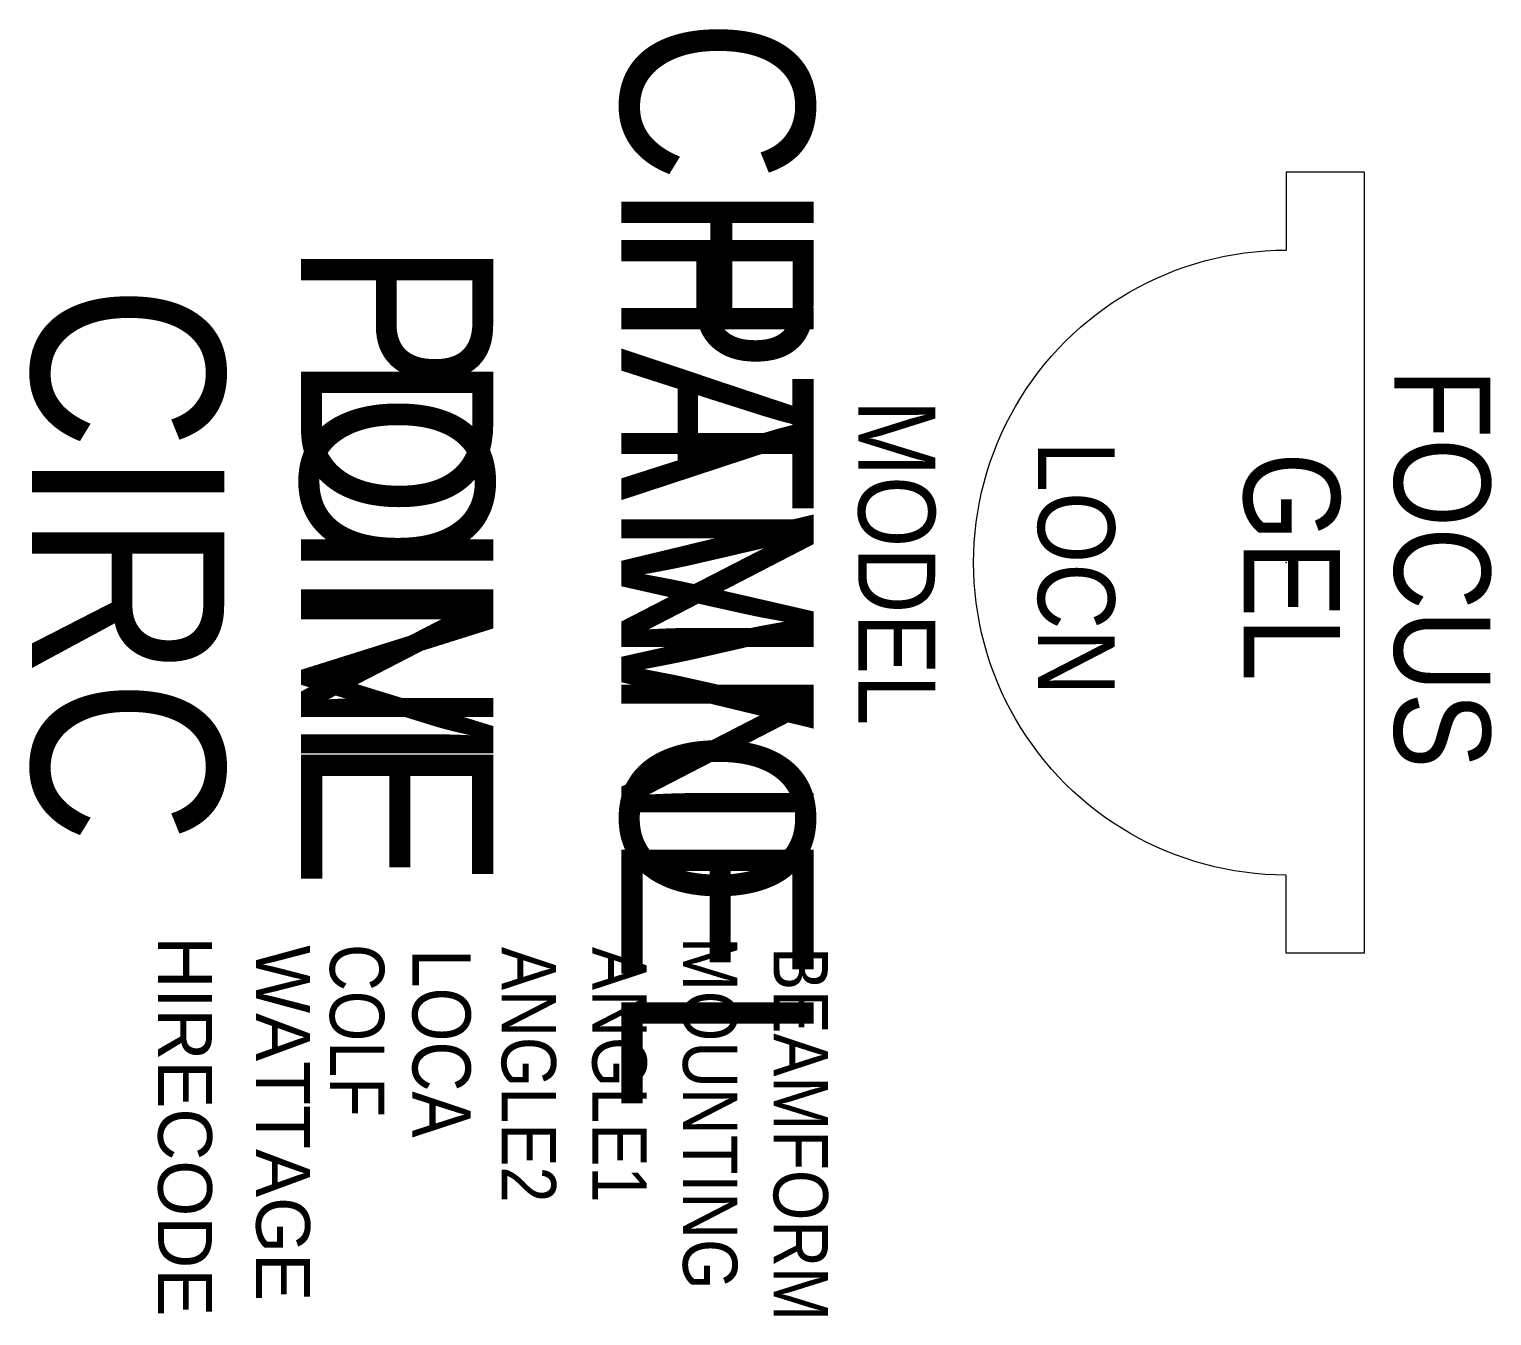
# Model space of a CAD drawing. Extents: x 5683 to 6444, y -349 to 321.
import ezdxf
from ezdxf.enums import TextEntityAlignment as Align

# ---------------------------------------------------------------- set-up
doc = ezdxf.new("R2010")
doc.units = 0
doc.header["$MEASUREMENT"] = 0
doc.layers.get('0').update_dxf_attribs({"linetype": 'CONTINUOUS'})
for name, color, linetype in [('CHANNEL', 3, 'CONTINUOUS'), ('CIRC', 6, 'CONTINUOUS'), ('DIMMER', 4, 'CONTINUOUS'), ('FOCUS', 30, 'CONTINUOUS'), ('GEL', 1, 'CONTINUOUS'), ('LANTERNS', 4, 'CONTINUOUS'), ('LOCATION', 7, 'CONTINUOUS'), ('MODEL', 6, 'CONTINUOUS'), ('PATCH', 5, 'CONTINUOUS'), ('PATCH2', 5, 'CONTINUOUS')]:
    doc.layers.add(name, color=color, linetype=linetype)

msp = doc.modelspace()

# ---------------------------------------------------------------- linework, layer by layer
for p, q in [((6337.4, 246.54), (6337.4, 205.9)), ((6378.04, 246.54), (6337.4, 246.54)), ((6378.04, 246.54), (6378.04, -159.86)), ((6337.4, -159.86), (6337.4, -119.22)), ((6378.04, -159.86), (6337.4, -159.86))]:
    msp.add_line(p, q)
at = {"extrusion": (0, 0, -1)}
msp.add_ellipse((6337.4, 43.34), major_axis=(114.95, -114.95), ratio=1, start_param=0.785398, end_param=3.926991, dxfattribs=at)
msp.add_point((6337.4, 43.34))

# ---------------------------------------------------------------- texts
at = {"layer": 'CHANNEL', "width": 0.89}
msp.add_attdef('CHANNEL', text='', height=100, rotation=270, dxfattribs=at).set_placement((5991.54, 42.48), align=Align.CENTER)
at = {"layer": 'CIRC', "width": 0.89}
msp.add_attdef('CIRC', text='', height=100, rotation=270, dxfattribs=at).set_placement((5684.88, 42.48), align=Align.CENTER)
at = {"layer": 'DIMMER', "width": 0.89}
msp.add_attdef('DIM', text='', height=100, rotation=270, dxfattribs=at).set_placement((5824.88, 43.34), align=Align.CENTER)
at = {"layer": 'FOCUS', "color": 30, "width": 0.89}
msp.add_attdef('FOCUS', text='', height=50, rotation=270, dxfattribs=at).set_placement((6393.7, 40.3), align=Align.CENTER)
at = {"layer": 'GEL', "width": 0.89}
msp.add_attdef('GEL', text='', height=50, rotation=270, dxfattribs=at).set_placement((6315.4, 41.26), align=Align.CENTER)
at = {"layer": 'LANTERNS', "color": 0, "flags": 1}
for tag, p, s in [('HIRECODE', (5750.53, -151.16), ''), ('WATTAGE', (5801.52, -155.75), '1000')]:
    msp.add_attdef(tag, p, s, height=28, rotation=270, dxfattribs=at)
at = {"layer": 'LANTERNS', "color": 0, "width": 0.89, "flags": 1}
for tag, p, s, height in [('COLF', (5839.88, -155.16), 'N', 28.3), ('ANGLE2', (5929.23, -156.64), '180', 28.305), ('ANGLE1', (5976.4, -156.64), '0', 28.3), ('MOUNTING', (6023.58, -151.44), 'STANDARD HOOK CLAMP', 28.3047), ('BEAMFORM', (6070.75, -156.64), 'C', 28.3), ('LOCA', (5882.85, -157.75), '', 30.26)]:
    msp.add_attdef(tag, p, s, height=height, rotation=270, dxfattribs=at)
at = {"layer": 'LOCATION', "width": 0.89}
msp.add_attdef('LOCN', text='', height=40, rotation=270, dxfattribs=at).set_placement((6208.29, 40.41), align=Align.CENTER)
at = {"layer": 'MODEL', "width": 0.89}
msp.add_attdef('MODEL', text='16" SCOOP', height=40, rotation=270, dxfattribs=at).set_placement((6134.88, 43.34), align=Align.MIDDLE)
at = {"layer": 'PATCH', "width": 0.89}
msp.add_attdef('PONE', text='', height=100, rotation=270, dxfattribs=at).set_placement((5824.87, 42.48), align=Align.CENTER)
at = {"layer": 'PATCH2', "width": 0.89}
msp.add_attdef('PTWO', text='', height=100, rotation=270, dxfattribs=at).set_placement((5991.54, 42.48), align=Align.CENTER)

doc.saveas('drawing.dxf')
